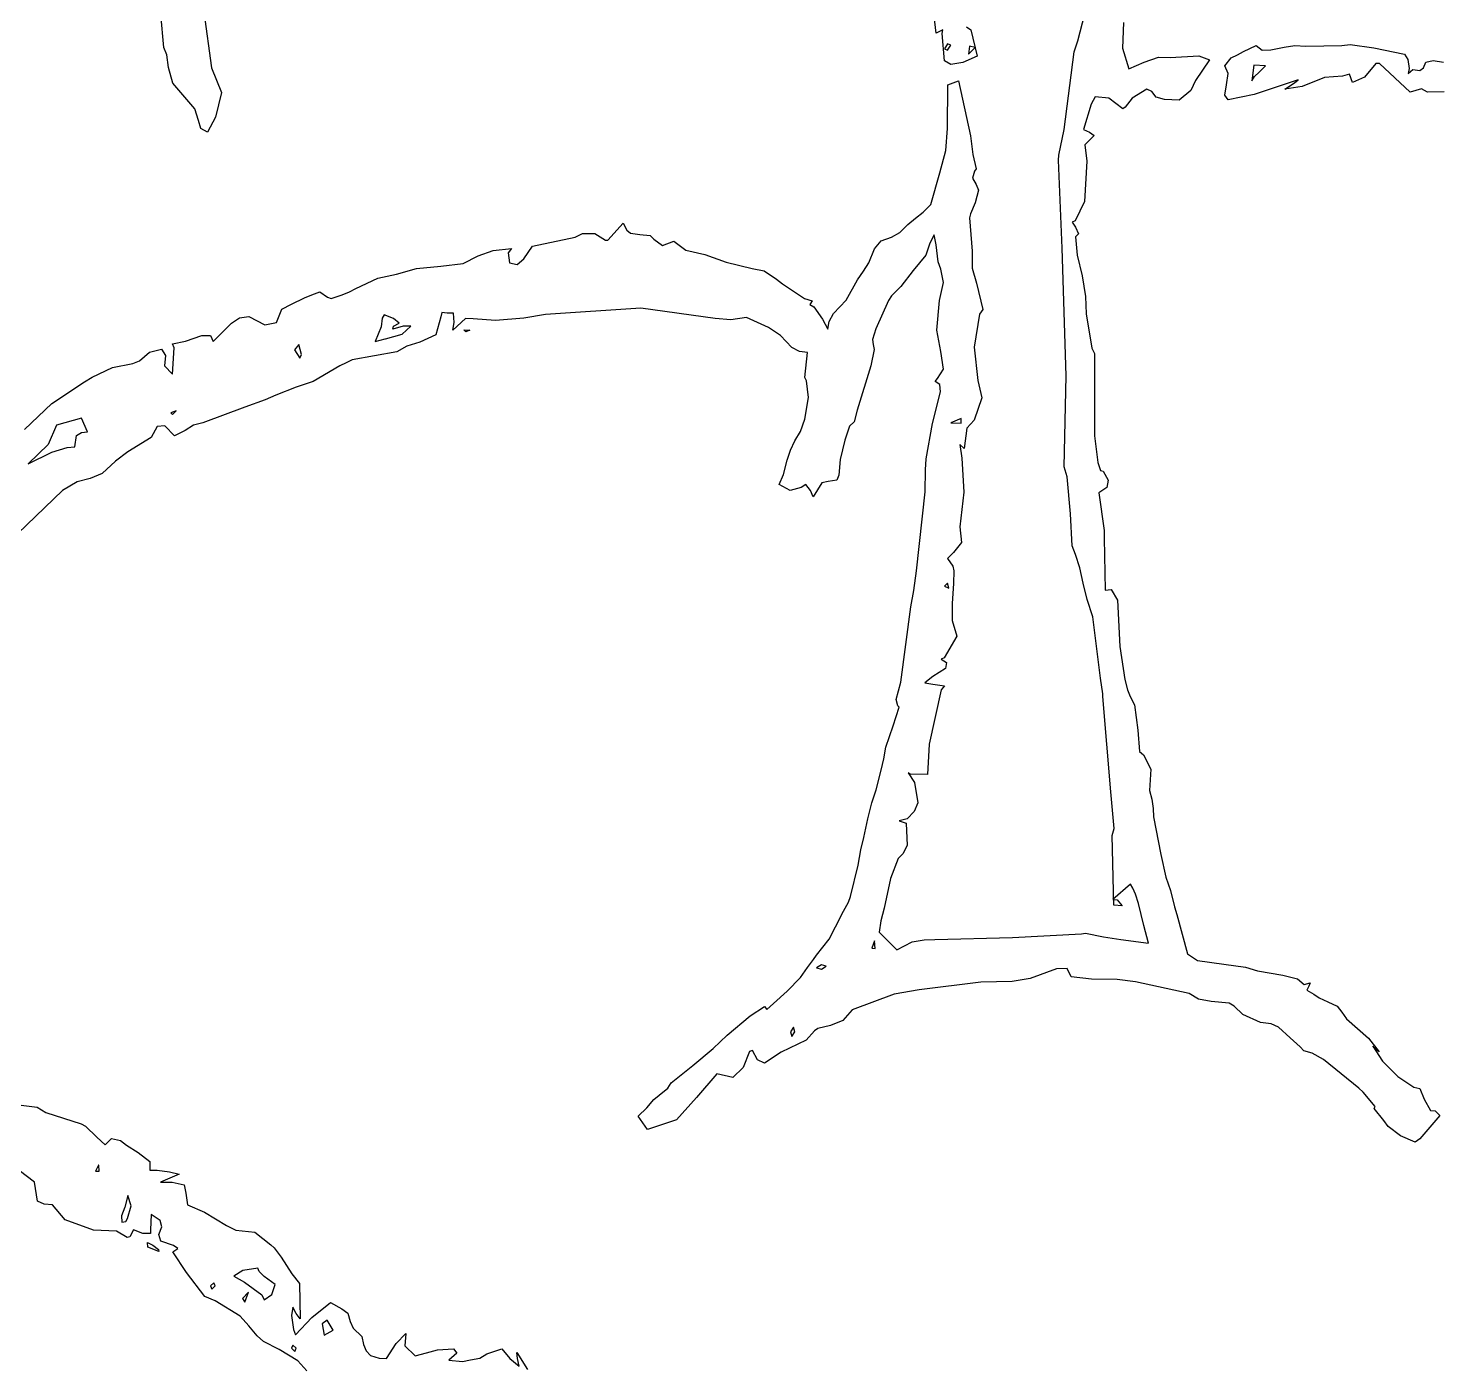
# Model space of a CAD drawing. Extents: x -16 to 63, y -3 to 108.
# Drawn here: x 23.962 to 27.149, y 98.987 to 102.004 of the extents above; entities that cross this region are included whole.
import ezdxf

# ---------------------------------------------------------------- set-up
doc = ezdxf.new("R2010")
doc.units = 0

msp = doc.modelspace()

# ---------------------------------------------------------------- linework, layer by layer
at = {"layer": 'Layer 1'}
for p, q in [((26.009566, 101.993167), (26.001045, 102.063729)), ((24.267945, 101.961128), (24.261401, 102.035745)), ((24.357979, 102.041592), (24.375068, 101.915273)), ((26.329133, 101.975705), (26.344268, 102.037067)), ((26.024233, 102.000798), (26.009566, 101.993167)), ((26.022765, 101.992376), (26.024233, 102.000798)), ((26.028395, 101.930538), (26.022765, 101.992376)), ((26.077587, 102.007835), (26.087564, 102.000797)), ((26.087564, 102.000797), (26.101664, 101.9415)), ((26.431532, 102.017366), (26.429302, 101.959399)), ((24.274564, 101.94404), (24.267945, 101.961128)), ((26.035029, 101.968893), (26.02799, 101.957534)), ((26.042068, 101.966212), (26.035029, 101.968893)), ((26.035029, 101.954853), (26.042068, 101.966212)), ((26.042068, 101.966212), (26.042068, 101.966212)), ((26.084823, 101.964138), (26.082368, 101.945644)), ((26.082368, 101.945644), (26.09701, 101.960658)), ((26.097046, 101.960633), (26.084823, 101.964138)), ((26.09701, 101.960658), (26.097046, 101.960633)), ((26.320514, 101.951112), (26.329133, 101.975705)), ((26.429302, 101.959399), (26.444043, 101.912414)), ((26.702568, 101.951531), (26.716617, 101.958569)), ((26.716617, 101.958569), (26.730666, 101.965608)), ((26.730666, 101.965608), (26.744715, 101.955064)), ((26.763655, 101.955311), (26.794104, 101.961929)), ((26.794104, 101.961929), (26.818254, 101.965065)), ((26.818254, 101.965065), (26.843103, 101.963569)), ((26.843103, 101.963569), (26.924091, 101.965544)), ((26.924091, 101.965544), (26.943254, 101.96752)), ((26.943254, 101.96752), (26.996442, 101.959965)), ((26.996442, 101.959965), (27.065111, 101.946212)), ((24.278639, 101.915794), (24.274564, 101.94404)), ((26.02799, 101.957534), (26.035029, 101.954853)), ((26.042298, 101.922365), (26.028395, 101.930538)), ((26.069682, 101.927154), (26.042298, 101.922365)), ((26.101664, 101.9415), (26.069682, 101.927154)), ((26.298215, 101.775813), (26.320514, 101.951112)), ((26.444043, 101.912414), (26.478376, 101.927724)), ((26.478376, 101.927724), (26.510503, 101.939281)), ((26.510503, 101.939281), (26.537312, 101.938548)), ((26.537312, 101.938548), (26.601955, 101.941906)), ((26.625537, 101.932917), (26.594434, 101.886451)), ((26.601955, 101.941906), (26.625537, 101.932917)), ((26.660421, 101.919896), (26.67447, 101.937479)), ((26.67447, 101.937479), (26.688519, 101.944517)), ((26.688519, 101.944517), (26.702568, 101.951531)), ((26.744715, 101.955064), (26.763655, 101.955311)), ((27.065111, 101.946212), (27.073112, 101.933569)), ((27.073112, 101.933569), (27.075652, 101.913542)), ((27.108468, 101.915131), (27.113407, 101.927972)), ((27.113407, 101.927972), (27.129878, 101.931751)), ((27.129878, 101.931751), (27.153387, 101.927676)), ((24.288195, 101.880717), (24.278639, 101.915794)), ((24.375068, 101.915273), (24.397711, 101.859058)), ((26.66746, 101.902339), (26.660421, 101.919896)), ((26.663952, 101.876773), (26.66746, 101.902339)), ((26.725565, 101.921241), (26.721244, 101.885973)), ((26.721244, 101.885973), (26.726998, 101.895331)), ((26.751741, 101.919746), (26.725565, 101.921241)), ((26.726998, 101.895325), (26.737593, 101.905598)), ((26.726998, 101.895331), (26.726998, 101.895325)), ((26.737593, 101.905598), (26.751741, 101.919746)), ((26.925672, 101.896176), (26.885315, 101.893139)), ((26.941649, 101.90057), (26.925672, 101.896176)), ((26.947945, 101.882025), (26.941649, 101.90057)), ((27.000504, 101.924633), (26.97518, 101.89378)), ((27.009046, 101.924685), (27.000504, 101.924633)), ((27.077942, 101.860175), (27.009046, 101.924685)), ((27.075652, 101.913542), (27.073676, 101.902234)), ((27.073676, 101.902234), (27.083924, 101.911025)), ((27.083924, 101.911025), (27.099776, 101.909303)), ((27.099776, 101.909303), (27.108468, 101.915131)), ((24.338084, 101.822571), (24.288195, 101.880717)), ((26.034645, 101.778434), (26.035887, 101.876482)), ((26.035887, 101.876482), (26.059887, 101.885518)), ((26.059887, 101.885518), (26.086706, 101.7616)), ((26.484147, 101.867166), (26.451604, 101.846499)), ((26.495653, 101.861536), (26.484147, 101.867166)), ((26.583766, 101.86413), (26.557444, 101.84193)), ((26.594434, 101.886451), (26.583766, 101.86413)), ((26.660447, 101.853142), (26.663952, 101.876773)), ((26.825593, 101.888276), (26.726716, 101.855045)), ((26.795593, 101.867189), (26.817149, 101.881238)), ((26.834307, 101.873262), (26.795593, 101.867189)), ((26.817149, 101.881238), (26.825593, 101.888276)), ((26.885315, 101.893139), (26.834307, 101.873262)), ((26.97518, 101.89378), (26.947945, 101.882025)), ((27.103624, 101.867459), (27.077942, 101.860175)), ((27.117205, 101.860421), (27.103624, 101.867459)), ((24.397711, 101.859058), (24.384452, 101.804156)), ((26.359001, 101.833066), (26.341568, 101.775818)), ((26.367792, 101.849437), (26.359001, 101.833066)), ((26.398902, 101.846302), (26.367792, 101.849437)), ((26.430418, 101.822894), (26.398902, 101.846302)), ((26.451604, 101.846499), (26.435678, 101.826103)), ((26.505703, 101.849042), (26.495653, 101.861536)), ((26.524493, 101.843906), (26.505703, 101.849042)), ((26.557444, 101.84193), (26.524493, 101.843906)), ((26.667485, 101.842599), (26.660447, 101.853142)), ((26.726716, 101.855045), (26.667485, 101.842599)), ((27.154871, 101.860655), (27.117205, 101.860421)), ((24.345913, 101.796189), (24.338084, 101.822571)), ((24.384452, 101.804156), (24.366328, 101.770331)), ((26.435678, 101.826103), (26.430418, 101.822894)), ((24.351492, 101.778288), (24.345913, 101.796189)), ((24.366309, 101.770239), (24.351492, 101.778288)), ((24.366328, 101.770331), (24.366309, 101.770239)), ((26.031337, 101.728821), (26.034645, 101.778434)), ((26.285868, 101.71784), (26.298215, 101.775813)), ((26.341568, 101.775818), (26.355397, 101.769818)), ((26.355397, 101.769818), (26.36552, 101.762779)), ((26.086706, 101.7616), (26.091843, 101.719437)), ((26.35873, 101.75574), (26.344458, 101.741739)), ((26.344458, 101.741739), (26.349148, 101.704848)), ((26.36552, 101.762779), (26.35873, 101.75574)), ((26.017681, 101.678468), (26.031337, 101.728821)), ((26.091843, 101.719437), (26.099277, 101.6873)), ((26.285134, 101.707222), (26.285868, 101.71784)), ((26.293432, 101.508704), (26.285134, 101.707222)), ((26.349148, 101.704848), (26.34347, 101.613386)), ((25.99731, 101.607002), (26.017681, 101.678468)), ((26.095498, 101.681867), (26.090954, 101.666435)), ((26.099277, 101.6873), (26.095498, 101.681867)), ((26.090954, 101.666435), (26.099251, 101.652189)), ((26.099251, 101.652189), (26.105152, 101.63893)), ((26.097126, 101.610313), (26.086904, 101.585695)), ((26.105152, 101.63893), (26.097126, 101.610313)), ((26.34347, 101.613386), (26.322729, 101.569883)), ((25.962986, 101.575791), (25.980419, 101.589569)), ((25.980419, 101.589569), (25.99731, 101.607002)), ((26.086904, 101.585695), (26.084449, 101.576904)), ((26.084449, 101.576904), (26.090302, 101.501586)), ((25.269288, 101.526828), (25.303599, 101.564796)), ((25.303599, 101.564796), (25.311549, 101.549338)), ((25.311549, 101.549338), (25.319894, 101.542226)), ((25.927403, 101.543764), (25.945355, 101.561592)), ((25.945355, 101.561592), (25.962986, 101.575791)), ((26.322729, 101.569883), (26.316309, 101.56682)), ((26.316309, 101.56682), (26.323347, 101.555461)), ((26.323347, 101.555461), (26.330386, 101.540571)), ((25.079695, 101.484087), (25.099276, 101.512943)), ((25.099276, 101.512943), (25.195622, 101.533043)), ((25.195622, 101.533043), (25.211672, 101.541761)), ((25.211672, 101.541761), (25.239779, 101.541904)), ((25.239779, 101.541904), (25.264027, 101.526348)), ((25.264027, 101.526348), (25.269288, 101.526828)), ((25.319894, 101.542226), (25.340835, 101.539139)), ((25.340835, 101.539139), (25.364195, 101.536655)), ((25.364195, 101.536655), (25.373107, 101.528852)), ((25.373107, 101.528852), (25.39227, 101.514408)), ((25.39227, 101.514408), (25.418088, 101.524509)), ((25.418088, 101.524509), (25.445065, 101.504262)), ((25.870019, 101.507242), (25.885451, 101.524627)), ((25.885451, 101.524627), (25.909008, 101.533418)), ((25.909008, 101.533418), (25.927403, 101.543764)), ((25.995462, 101.519922), (25.985833, 101.492448)), ((26.005092, 101.538467), (25.995462, 101.519922)), ((26.009511, 101.516318), (26.005092, 101.538467)), ((26.013931, 101.477486), (26.009511, 101.516318)), ((26.330386, 101.540571), (26.323347, 101.534373)), ((26.323347, 101.534373), (26.327668, 101.492487)), ((24.942886, 101.474209), (24.976337, 101.491371)), ((24.976337, 101.491371), (25.010151, 101.502976)), ((25.010151, 101.502976), (25.051586, 101.508087)), ((25.051586, 101.508087), (25.044547, 101.498111)), ((25.044547, 101.498111), (25.0472, 101.475713)), ((25.064509, 101.471813), (25.079695, 101.484087)), ((25.445065, 101.504262), (25.487858, 101.494088)), ((25.487858, 101.494088), (25.535579, 101.47663)), ((25.857599, 101.475067), (25.870019, 101.507242)), ((25.985833, 101.492448), (25.957726, 101.458135)), ((26.090302, 101.501586), (26.090463, 101.463512)), ((26.302618, 101.220593), (26.293432, 101.508704)), ((26.327668, 101.492487), (26.338929, 101.446035)), ((24.750539, 101.44058), (24.792702, 101.449938)), ((24.792702, 101.449938), (24.837929, 101.462703)), ((24.837929, 101.462703), (24.892317, 101.467616)), ((24.892317, 101.467616), (24.942886, 101.474209)), ((25.0472, 101.475713), (25.064509, 101.471813)), ((25.535579, 101.47663), (25.594114, 101.462479)), ((25.594114, 101.462479), (25.621755, 101.457145)), ((25.621755, 101.457145), (25.649427, 101.438355)), ((25.831696, 101.436866), (25.845624, 101.456819)), ((25.845624, 101.456819), (25.857599, 101.475067)), ((25.957726, 101.458135), (25.929617, 101.422182)), ((26.020128, 101.460793), (26.013931, 101.477486)), ((26.02603, 101.430868), (26.020128, 101.460793)), ((26.090463, 101.463512), (26.100662, 101.429717)), ((24.686171, 101.410255), (24.700691, 101.417293)), ((24.700691, 101.417293), (24.750539, 101.44058)), ((25.649427, 101.438355), (25.662908, 101.427983)), ((25.662908, 101.427983), (25.712847, 101.394828)), ((25.806147, 101.391483), (25.831696, 101.436866)), ((25.929617, 101.422182), (25.919073, 101.411613)), ((26.01677, 101.390127), (26.02603, 101.430868)), ((26.100662, 101.429717), (26.114539, 101.370358)), ((26.338929, 101.446035), (26.345793, 101.399346)), ((24.555954, 101.381877), (24.585376, 101.396175)), ((24.585376, 101.396175), (24.601846, 101.403213)), ((24.601846, 101.403213), (24.619428, 101.410252)), ((24.619428, 101.410252), (24.636985, 101.3983)), ((24.636985, 101.3983), (24.645429, 101.394795)), ((24.645429, 101.394795), (24.670022, 101.403216)), ((24.670022, 101.403216), (24.686171, 101.410255)), ((25.712847, 101.394828), (25.729464, 101.389519)), ((25.729464, 101.389519), (25.724821, 101.381445)), ((25.77791, 101.361049), (25.806147, 101.391483)), ((25.90201, 101.390525), (25.873386, 101.326618)), ((25.908529, 101.401069), (25.90201, 101.390525)), ((25.919073, 101.411613), (25.908529, 101.401069)), ((26.01062, 101.323765), (26.01677, 101.390127)), ((26.345793, 101.399346), (26.34726, 101.360697)), ((24.43858, 101.351515), (24.459298, 101.354749)), ((24.459298, 101.354749), (24.495406, 101.335882)), ((24.521582, 101.340573), (24.53378, 101.371111)), ((24.53378, 101.371111), (24.555954, 101.381877)), ((24.764862, 101.358128), (24.760369, 101.351016)), ((24.78595, 101.349684), (24.764862, 101.358128)), ((24.892554, 101.353699), (24.881096, 101.313063)), ((24.895038, 101.363577), (24.892554, 101.353699)), ((24.906767, 101.362081), (24.895038, 101.363577)), ((24.921386, 101.362235), (24.906767, 101.362081)), ((24.922882, 101.341122), (24.921386, 101.362235)), ((25.128476, 101.358978), (25.079293, 101.350951)), ((25.343118, 101.372928), (25.128476, 101.358978)), ((25.511073, 101.349569), (25.343118, 101.372928)), ((25.724821, 101.381445), (25.733192, 101.375888)), ((25.733192, 101.375888), (25.75297, 101.348478)), ((25.768329, 101.343492), (25.77791, 101.361049)), ((26.107303, 101.35969), (26.094908, 101.285506)), ((26.114539, 101.370358), (26.107303, 101.35969)), ((26.34726, 101.360697), (26.360694, 101.283312)), ((24.378777, 101.297773), (24.420357, 101.339292)), ((24.420357, 101.339292), (24.43858, 101.351515)), ((24.495406, 101.335882), (24.521582, 101.340573)), ((24.757914, 101.331114), (24.744677, 101.297823)), ((24.760369, 101.351016), (24.757914, 101.331114)), ((24.807339, 101.332943), (24.784228, 101.325904)), ((24.784228, 101.325904), (24.78595, 101.332819)), ((24.798246, 101.33914), (24.78595, 101.349684)), ((24.78595, 101.332819), (24.798246, 101.33914)), ((24.805539, 101.314556), (24.824428, 101.332706)), ((24.824428, 101.332706), (24.807339, 101.332943)), ((24.947701, 101.350187), (24.919351, 101.323319)), ((24.919351, 101.323319), (24.922882, 101.341122)), ((24.948747, 101.319812), (24.9445, 101.324059)), ((24.9445, 101.324059), (24.9445, 101.324)), ((24.9445, 101.324), (24.957982, 101.323492)), ((24.965009, 101.349199), (24.947701, 101.350187)), ((24.957982, 101.323492), (24.948747, 101.319812)), ((25.016049, 101.345025), (24.965009, 101.349199)), ((25.079293, 101.350951), (25.016049, 101.345025)), ((25.546208, 101.346944), (25.511073, 101.349569)), ((25.581326, 101.351956), (25.546208, 101.346944)), ((25.631569, 101.329782), (25.581326, 101.351956)), ((25.658154, 101.311288), (25.631569, 101.329782)), ((25.75297, 101.348478), (25.765267, 101.325909)), ((25.765267, 101.325909), (25.768329, 101.343492)), ((25.873386, 101.326618), (25.865608, 101.302223)), ((26.019781, 101.275698), (26.01062, 101.323765)), ((24.287339, 101.292552), (24.316711, 101.298972)), ((24.290968, 101.283837), (24.287339, 101.292552)), ((24.316711, 101.298972), (24.353442, 101.311342)), ((24.353442, 101.311342), (24.373443, 101.311822)), ((24.373443, 101.311822), (24.378777, 101.297773)), ((24.572596, 101.291298), (24.562817, 101.279298)), ((24.578497, 101.268926), (24.572596, 101.291298)), ((24.572596, 101.291298), (24.572596, 101.291298)), ((24.744677, 101.297823), (24.767298, 101.304269)), ((24.767298, 101.304269), (24.767356, 101.304261)), ((24.767356, 101.304261), (24.805539, 101.314556)), ((24.845313, 101.296248), (24.815704, 101.287705)), ((24.881096, 101.313063), (24.845313, 101.296248)), ((25.683622, 101.284229), (25.658154, 101.311288)), ((25.865608, 101.302223), (25.86733, 101.291259)), ((25.86733, 101.291259), (25.869305, 101.279851)), ((24.213044, 101.254655), (24.235514, 101.273965)), ((24.235514, 101.273965), (24.262557, 101.280608)), ((24.262557, 101.280608), (24.271645, 101.266336)), ((24.271645, 101.266336), (24.268992, 101.243002)), ((24.287584, 101.224384), (24.290968, 101.283837)), ((24.562817, 101.279298), (24.574374, 101.260431)), ((24.574374, 101.260431), (24.578497, 101.268926)), ((24.793358, 101.274469), (24.6927, 101.256469)), ((24.815704, 101.287705), (24.793358, 101.274469)), ((25.701204, 101.275313), (25.683622, 101.284229)), ((25.719577, 101.273592), (25.701204, 101.275313)), ((25.713083, 101.217173), (25.719577, 101.273592)), ((25.869305, 101.279851), (25.862317, 101.242958)), ((26.025584, 101.235293), (26.019781, 101.275698)), ((26.094908, 101.285506), (26.103699, 101.210311)), ((26.360694, 101.283312), (26.366719, 101.271016)), ((26.366719, 101.271016), (26.366741, 101.08523)), ((24.106343, 101.217741), (24.152106, 101.239717)), ((24.152106, 101.239717), (24.198227, 101.248333)), ((24.198227, 101.248333), (24.213044, 101.254655)), ((24.268992, 101.243002), (24.287584, 101.224384)), ((24.664602, 101.242984), (24.604769, 101.207977)), ((24.678651, 101.250121), (24.664602, 101.242984)), ((24.6927, 101.256469), (24.678651, 101.250121)), ((25.862317, 101.242958), (25.83099, 101.142917)), ((26.012373, 101.214849), (26.025584, 101.235293)), ((24.015465, 101.158618), (24.088859, 101.206802)), ((24.088859, 101.206802), (24.106343, 101.217741)), ((24.56612, 101.194964), (24.520616, 101.17684)), ((24.604769, 101.207977), (24.56612, 101.194964)), ((25.717034, 101.209421), (25.713083, 101.217173)), ((25.721651, 101.17144), (25.717034, 101.209421)), ((26.006892, 101.20781), (26.012373, 101.214849)), ((26.017436, 101.200772), (26.006892, 101.20781)), ((26.018903, 101.18477), (26.017436, 101.200772)), ((26.103699, 101.210311), (26.11249, 101.170786)), ((26.297927, 101.015576), (26.302618, 101.220593)), ((24.496023, 101.166889), (24.450277, 101.150246)), ((24.520616, 101.17684), (24.496023, 101.166889)), ((25.713058, 101.122598), (25.721651, 101.17144)), ((26.001273, 101.113185), (26.018903, 101.18477)), ((26.11249, 101.170786), (26.095057, 101.12097)), ((23.95356, 101.099378), (24.015465, 101.158618)), ((24.296017, 101.141874), (24.283424, 101.137085)), ((24.283424, 101.137085), (24.28735, 101.133159)), ((24.28735, 101.133159), (24.296017, 101.141899)), ((24.296017, 101.141899), (24.296017, 101.141874)), ((24.450277, 101.150246), (24.355412, 101.114871)), ((25.83099, 101.142917), (25.824225, 101.116783)), ((24.025786, 101.109066), (24.006996, 101.065712)), ((24.082395, 101.125511), (24.025786, 101.109066)), ((24.095433, 101.094087), (24.082395, 101.125511)), ((24.253062, 101.106162), (24.239258, 101.081569)), ((24.269778, 101.107883), (24.253062, 101.106162)), ((24.292175, 101.085043), (24.269778, 101.107883)), ((24.335115, 101.109563), (24.31578, 101.097266)), ((24.355412, 101.114871), (24.335115, 101.109563)), ((25.703157, 101.0954), (25.713058, 101.122598)), ((25.813681, 101.106905), (25.803137, 101.075923)), ((25.824225, 101.116783), (25.813681, 101.106905)), ((25.986581, 101.033324), (26.001273, 101.113185)), ((26.06581, 101.124193), (26.042081, 101.114366)), ((26.042081, 101.114366), (26.066081, 101.114126)), ((26.066057, 101.114143), (26.06581, 101.124193)), ((26.066081, 101.114126), (26.066057, 101.114143)), ((26.078316, 101.1024), (26.072685, 101.057128)), ((26.095057, 101.12097), (26.078316, 101.1024)), ((24.066988, 101.060621), (24.071162, 101.085806)), ((24.071162, 101.085806), (24.082471, 101.092845)), ((24.082471, 101.092845), (24.095433, 101.094087)), ((24.239258, 101.081569), (24.186811, 101.049322)), ((24.31578, 101.097266), (24.292175, 101.085043)), ((25.681257, 101.053225), (25.690663, 101.074313)), ((25.690663, 101.074313), (25.703157, 101.0954)), ((25.803137, 101.075923), (25.792593, 101.032148)), ((26.366741, 101.08523), (26.373828, 101.0255)), ((24.006996, 101.065712), (23.96226, 101.022236)), ((23.96226, 101.022236), (24.015283, 101.04833)), ((24.015283, 101.04833), (24.015297, 101.048282)), ((24.015297, 101.048282), (24.049877, 101.058899)), ((24.049877, 101.058899), (24.066988, 101.060621)), ((24.186811, 101.049322), (24.158958, 101.028235)), ((25.673182, 101.030608), (25.681257, 101.053225)), ((26.072685, 101.057128), (26.062709, 101.065919)), ((26.062709, 101.065919), (26.067227, 101.034861)), ((26.067227, 101.034861), (26.071449, 100.95837)), ((24.158958, 101.028235), (24.129092, 101.000752)), ((25.665035, 100.998482), (25.673182, 101.030608)), ((25.792593, 101.032148), (25.789582, 100.997013)), ((25.984351, 100.959258), (25.985339, 101.008449)), ((25.985339, 101.008449), (25.986581, 101.033324)), ((26.304396, 100.993253), (26.297927, 101.015576)), ((26.373828, 101.0255), (26.37978, 101.00735)), ((26.37978, 101.00735), (26.386003, 101.005375)), ((26.386003, 101.005375), (26.397041, 100.9853)), ((24.072488, 100.98149), (24.039432, 100.962181)), ((24.101606, 100.988899), (24.072488, 100.98149)), ((24.129092, 101.000752), (24.101606, 100.988899)), ((25.655527, 100.975419), (25.665035, 100.998482)), ((25.680119, 100.961864), (25.655527, 100.975419)), ((25.715256, 100.975941), (25.704712, 100.968903)), ((25.7258, 100.961892), (25.715256, 100.975941)), ((25.751406, 100.979374), (25.731972, 100.947843)), ((25.766124, 100.982027), (25.751406, 100.979374)), ((25.785606, 100.985532), (25.766124, 100.982027)), ((25.789582, 100.997013), (25.785606, 100.985532)), ((26.312149, 100.909571), (26.304396, 100.993253)), ((26.397041, 100.9853), (26.394275, 100.968706)), ((24.039432, 100.962181), (23.938638, 100.865209)), ((25.704712, 100.968903), (25.680119, 100.961864)), ((25.731972, 100.947843), (25.7258, 100.961892)), ((25.964943, 100.780912), (25.984351, 100.959258)), ((26.071449, 100.95837), (26.062808, 100.880272)), ((26.394275, 100.968706), (26.376472, 100.956951)), ((26.376472, 100.956951), (26.388252, 100.87209)), ((26.316396, 100.837535), (26.312149, 100.909571)), ((26.062808, 100.880272), (26.066313, 100.844512)), ((26.066313, 100.844512), (26.048338, 100.822239)), ((26.388252, 100.87209), (26.388464, 100.854507)), ((26.388464, 100.854507), (26.390186, 100.737177)), ((26.048338, 100.822239), (26.035178, 100.808782)), ((26.323285, 100.817681), (26.316396, 100.837535)), ((26.333335, 100.787731), (26.323285, 100.817681)), ((25.958793, 100.736994), (25.964943, 100.780912)), ((26.035178, 100.808782), (26.046586, 100.791869)), ((26.046586, 100.791869), (26.049069, 100.781127)), ((26.049069, 100.781127), (26.048081, 100.752686)), ((26.341164, 100.75307), (26.333335, 100.787731)), ((26.035141, 100.753167), (26.028004, 100.746622)), ((26.038251, 100.742202), (26.035141, 100.753167)), ((26.048081, 100.752686), (26.045598, 100.70755)), ((26.349882, 100.716058), (26.341164, 100.75307)), ((25.952545, 100.7001), (25.958793, 100.736994)), ((26.028004, 100.746622), (26.038251, 100.742202)), ((26.038251, 100.742202), (26.038251, 100.742202)), ((26.362328, 100.677126), (26.349882, 100.716058)), ((26.390186, 100.737177), (26.403891, 100.739153)), ((26.403891, 100.739153), (26.417892, 100.714557)), ((25.929529, 100.529693), (25.952545, 100.7001)), ((26.045598, 100.70755), (26.04581, 100.669315)), ((26.417892, 100.714557), (26.423745, 100.610351)), ((26.04581, 100.669315), (26.056131, 100.633985)), ((26.379614, 100.53896), (26.362328, 100.677126)), ((26.056131, 100.633985), (26.027541, 100.584874)), ((26.423745, 100.610351), (26.434932, 100.535861)), ((26.03062, 100.560848), (26.001836, 100.54302)), ((26.027541, 100.584874), (26.020997, 100.581467)), ((26.020997, 100.581467), (26.03285, 100.574033)), ((26.03285, 100.574033), (26.03062, 100.560848)), ((25.918938, 100.491044), (25.929529, 100.529693)), ((26.001836, 100.54302), (25.983514, 100.528723)), ((25.983514, 100.528723), (26.002132, 100.525488)), ((26.002132, 100.525488), (26.028069, 100.521365)), ((26.385244, 100.503719), (26.379614, 100.53896)), ((26.434932, 100.535861), (26.440859, 100.51302)), ((26.020339, 100.512574), (25.993779, 100.390317)), ((26.028069, 100.521365), (26.020339, 100.512574)), ((26.385429, 100.49762), (26.385244, 100.503719)), ((26.403381, 100.282462), (26.385429, 100.49762)), ((26.440859, 100.51302), (26.44691, 100.497907)), ((26.44691, 100.497907), (26.456418, 100.478572)), ((25.912147, 100.431327), (25.925654, 100.47349)), ((25.922717, 100.476995), (25.918938, 100.491044)), ((25.925654, 100.47349), (25.922717, 100.476995)), ((26.456418, 100.478572), (26.463801, 100.421589)), ((25.895553, 100.383304), (25.912147, 100.431327)), ((26.463801, 100.421589), (26.46758, 100.373307)), ((25.891108, 100.357159), (25.895553, 100.383304)), ((25.993779, 100.390317), (25.989878, 100.321802)), ((26.46758, 100.373307), (26.477037, 100.36622)), ((26.477037, 100.36622), (26.493457, 100.333687)), ((25.885353, 100.331398), (25.891108, 100.357159)), ((26.493457, 100.333687), (26.490719, 100.286057)), ((25.87429, 100.287548), (25.885353, 100.331398)), ((25.950785, 100.32231), (25.946167, 100.325891)), ((25.946167, 100.325891), (25.960216, 100.303963)), ((25.989878, 100.321802), (25.950785, 100.32231)), ((25.960216, 100.303963), (25.968243, 100.257804)), ((25.864463, 100.258058), (25.87429, 100.287548)), ((26.410815, 100.199954), (26.403381, 100.282462)), ((26.490719, 100.286057), (26.495336, 100.266008)), ((25.8555, 100.22149), (25.864463, 100.258058)), ((25.959452, 100.2381), (25.943746, 100.222098)), ((25.968243, 100.257804), (25.959452, 100.2381)), ((26.495336, 100.266008), (26.499039, 100.245265)), ((26.499039, 100.245265), (26.499286, 100.226153)), ((25.846511, 100.179982), (25.8555, 100.22149)), ((25.943746, 100.222098), (25.926164, 100.216987)), ((25.926164, 100.216987), (25.941968, 100.212022)), ((25.941968, 100.212022), (25.944197, 100.161585)), ((26.499286, 100.226153), (26.51625, 100.141269)), ((25.839622, 100.15183), (25.846511, 100.179982)), ((26.406568, 100.18405), (26.410815, 100.199954)), ((26.410248, 100.027367), (26.406568, 100.18405)), ((25.833153, 100.117423), (25.839622, 100.15183)), ((25.934246, 100.143263), (25.923951, 100.132079)), ((25.944197, 100.161585), (25.934246, 100.143263)), ((25.816387, 100.046594), (25.833153, 100.117423)), ((25.923951, 100.132079), (25.906617, 100.08759)), ((26.51625, 100.141269), (26.526992, 100.090323)), ((25.906617, 100.08759), (25.891899, 100.02021)), ((26.526992, 100.090323), (26.537634, 100.060457)), ((25.811349, 100.034298), (25.816387, 100.046594)), ((26.447794, 100.0749), (26.407606, 100.03977)), ((26.452659, 100.065491), (26.447794, 100.0749)), ((26.459029, 100.051984), (26.452659, 100.065491)), ((26.465819, 100.030995), (26.459029, 100.051984)), ((26.537634, 100.060457), (26.547044, 100.023564)), ((25.800582, 100.013433), (25.811349, 100.034298)), ((25.891899, 100.02021), (25.884366, 99.992101)), ((26.407606, 100.03977), (26.417532, 100.039523)), ((26.428496, 100.025646), (26.410248, 100.027367)), ((26.417532, 100.039523), (26.428496, 100.025646)), ((26.477501, 99.981026), (26.465819, 100.030995)), ((26.547044, 100.023564), (26.551785, 100.006007)), ((25.782136, 99.978298), (25.800582, 100.013433)), ((25.884366, 99.992101), (25.880762, 99.966269)), ((26.551785, 100.006007), (26.576256, 99.917288)), ((25.739252, 99.914834), (25.767864, 99.95047)), ((25.767864, 99.95047), (25.782136, 99.978298)), ((25.880762, 99.966269), (25.920508, 99.926281)), ((26.006331, 99.949493), (26.181862, 99.954333)), ((26.181862, 99.954333), (26.337318, 99.962382)), ((26.337318, 99.962382), (26.345737, 99.964103)), ((26.345737, 99.964103), (26.386494, 99.955659)), ((26.386494, 99.955659), (26.425494, 99.949487)), ((26.488118, 99.941167), (26.477501, 99.981026)), ((25.870528, 99.946831), (25.864258, 99.930313)), ((25.864258, 99.930313), (25.872061, 99.929833)), ((25.870565, 99.946823), (25.870528, 99.946831)), ((25.872061, 99.929833), (25.870565, 99.946823)), ((25.920508, 99.926281), (25.955601, 99.944307)), ((25.955601, 99.944307), (25.982108, 99.949246)), ((25.982108, 99.949246), (26.006331, 99.949493)), ((26.425494, 99.949487), (26.488118, 99.941167)), ((25.703374, 99.863918), (25.719178, 99.886981)), ((25.719178, 99.886981), (25.732733, 99.904538)), ((25.732733, 99.904538), (25.739252, 99.914834)), ((25.750443, 99.892411), (25.739899, 99.885595)), ((25.760986, 99.889645), (25.750443, 99.892411)), ((25.750443, 99.882829), (25.760986, 99.889645)), ((25.760986, 99.889645), (25.760986, 99.889645)), ((26.576256, 99.917288), (26.598383, 99.902226)), ((26.598383, 99.902226), (26.658063, 99.894126)), ((26.658063, 99.894126), (26.707253, 99.887482)), ((26.707253, 99.887482), (26.734205, 99.879309)), ((25.673024, 99.833568), (25.703374, 99.863918)), ((25.739899, 99.885595), (25.750443, 99.882829)), ((26.180378, 99.855053), (26.110107, 99.853331)), ((26.221126, 99.861843), (26.180378, 99.855053)), ((26.280856, 99.883549), (26.221126, 99.861843)), ((26.304387, 99.884282), (26.280856, 99.883549)), ((26.313969, 99.865836), (26.304387, 99.884282)), ((26.359322, 99.860601), (26.313969, 99.865836)), ((26.417676, 99.859867), (26.359322, 99.860601)), ((26.458666, 99.854584), (26.417676, 99.859867)), ((26.734205, 99.879309), (26.791421, 99.869753)), ((26.791421, 99.869753), (26.824176, 99.860889)), ((26.824176, 99.860889), (26.839213, 99.848541)), ((25.642479, 99.805428), (25.673024, 99.833568)), ((25.91484, 99.826193), (25.820024, 99.791563)), ((25.971055, 99.835997), (25.91484, 99.826193)), ((26.110107, 99.853331), (25.971055, 99.835997)), ((26.579503, 99.827804), (26.458666, 99.854584)), ((26.600591, 99.815358), (26.579503, 99.827804)), ((26.839213, 99.848541), (26.853017, 99.852467)), ((26.84998, 99.844367), (26.844869, 99.835627)), ((26.844869, 99.835627), (26.861266, 99.826836)), ((26.853017, 99.852467), (26.84998, 99.844367)), ((26.861266, 99.826836), (26.872995, 99.818019)), ((25.589683, 99.777722), (25.621984, 99.79881)), ((25.621984, 99.79881), (25.627244, 99.792192)), ((25.627244, 99.792192), (25.642479, 99.805428)), ((25.820024, 99.791563), (25.79916, 99.767216)), ((26.629703, 99.809999), (26.600591, 99.815358)), ((26.670111, 99.806491), (26.629703, 99.809999)), ((26.681397, 99.799356), (26.670111, 99.806491)), ((26.700732, 99.780614), (26.681397, 99.799356)), ((26.872995, 99.818019), (26.89233, 99.809228)), ((26.89233, 99.809228), (26.913418, 99.799449)), ((26.913418, 99.799449), (26.923961, 99.78562)), ((25.53789, 99.73387), (25.589683, 99.777722)), ((25.79916, 99.767216), (25.7712, 99.755908)), ((26.741041, 99.762935), (26.700732, 99.780614)), ((26.764473, 99.759848), (26.741041, 99.762935)), ((26.781068, 99.751946), (26.764473, 99.759848)), ((26.923961, 99.78562), (26.934505, 99.770803)), ((26.934505, 99.770803), (26.984165, 99.727272)), ((25.50629, 99.704007), (25.53789, 99.73387)), ((25.68795, 99.751867), (25.681134, 99.741323)), ((25.681134, 99.741323), (25.6839, 99.730779)), ((25.6839, 99.730779), (25.690716, 99.741323)), ((25.690716, 99.741323), (25.68795, 99.751867)), ((25.690716, 99.741323), (25.690716, 99.741323)), ((25.73495, 99.743535), (25.716406, 99.723065)), ((25.742556, 99.748968), (25.73495, 99.743535)), ((25.7712, 99.755908), (25.742556, 99.748968)), ((26.80791, 99.728338), (26.781068, 99.751946)), ((26.830234, 99.707473), (26.80791, 99.728338)), ((25.460695, 99.665357), (25.50629, 99.704007)), ((25.588596, 99.697157), (25.574175, 99.661099)), ((25.595361, 99.699641), (25.588596, 99.697157)), ((25.606275, 99.678652), (25.595361, 99.699641)), ((25.659921, 99.696136), (25.622277, 99.670849)), ((25.716406, 99.723065), (25.659921, 99.696136)), ((26.838506, 99.699029), (26.830234, 99.707473)), ((26.856901, 99.693647), (26.838506, 99.699029)), ((26.984165, 99.727272), (27.008538, 99.696799)), ((26.997746, 99.704997), (26.994065, 99.709516)), ((26.994065, 99.709516), (27.016017, 99.675452)), ((27.008538, 99.696799), (26.997746, 99.704997)), ((25.411961, 99.626708), (25.460695, 99.665357)), ((25.622277, 99.670849), (25.606275, 99.678652)), ((26.883015, 99.679621), (26.856901, 99.693647)), ((26.962301, 99.614318), (26.883015, 99.679621)), ((27.016017, 99.675452), (27.050342, 99.640758)), ((25.514916, 99.64727), (25.469239, 99.59378)), ((25.551086, 99.6388), (25.514916, 99.64727)), ((25.574175, 99.661099), (25.551086, 99.6388)), ((27.050342, 99.640758), (27.086786, 99.616905)), ((25.384922, 99.598681), (25.403935, 99.614632)), ((25.403935, 99.614632), (25.411961, 99.626708)), ((26.971981, 99.605527), (26.962301, 99.614318)), ((26.999207, 99.573456), (26.971981, 99.605527)), ((27.086786, 99.616905), (27.100341, 99.613572)), ((27.100341, 99.613572), (27.109824, 99.590139)), ((23.933844, 99.577712), (23.982432, 99.572132)), ((23.982432, 99.572132), (24.001496, 99.560107)), ((25.337192, 99.5512), (25.357219, 99.570484)), ((25.357219, 99.570484), (25.372749, 99.589175)), ((25.372749, 99.589175), (25.384922, 99.598681)), ((25.469239, 99.59378), (25.423563, 99.543468)), ((26.996978, 99.568568), (26.999207, 99.573456)), ((27.01883, 99.541418), (26.996978, 99.568568)), ((27.109824, 99.590139), (27.124246, 99.564595)), ((24.001496, 99.560107), (24.081407, 99.534213)), ((25.358477, 99.521294), (25.337192, 99.5512)), ((25.423563, 99.543468), (25.358477, 99.521294)), ((27.028756, 99.528233), (27.01883, 99.541418)), ((27.145333, 99.553354), (27.099977, 99.500109)), ((27.124246, 99.564595), (27.134789, 99.563353)), ((27.134789, 99.563353), (27.145333, 99.553354)), ((24.081407, 99.534213), (24.091384, 99.528634)), ((24.091384, 99.528634), (24.116549, 99.504038)), ((27.056411, 99.507145), (27.028756, 99.528233)), ((27.089112, 99.493096), (27.056411, 99.507145)), ((24.116549, 99.504038), (24.135884, 99.487147)), ((24.135884, 99.487147), (24.150207, 99.501075)), ((24.150207, 99.501075), (24.170282, 99.496878)), ((24.170282, 99.496878), (24.183741, 99.486458)), ((24.183741, 99.486458), (24.209739, 99.46994)), ((27.099977, 99.500109), (27.089112, 99.493096)), ((24.120881, 99.440874), (24.113696, 99.427787)), ((24.120923, 99.440872), (24.120881, 99.440874)), ((24.122165, 99.42776), (24.120923, 99.440872)), ((24.209739, 99.46994), (24.236412, 99.449394)), ((24.236412, 99.449394), (24.235904, 99.437936)), ((23.975903, 99.402389), (23.941393, 99.42874)), ((24.113696, 99.427787), (24.122165, 99.42776)), ((24.235904, 99.437936), (24.235904, 99.42954)), ((24.235904, 99.42954), (24.252719, 99.429779)), ((24.252719, 99.429779), (24.280825, 99.426026)), ((24.281568, 99.411951), (24.26048, 99.402816)), ((24.280825, 99.426026), (24.302655, 99.421087)), ((24.302655, 99.421087), (24.281568, 99.411951)), ((23.983261, 99.360167), (23.975903, 99.402389)), ((24.26048, 99.402816), (24.286831, 99.402569)), ((24.286831, 99.402569), (24.313718, 99.396989)), ((24.313718, 99.396989), (24.317743, 99.377654)), ((24.317743, 99.377654), (24.3212, 99.351752)), ((23.998275, 99.353128), (23.983261, 99.360167)), ((24.016967, 99.351406), (23.998275, 99.353128)), ((24.045531, 99.318027), (24.016967, 99.351406)), ((24.18, 99.346583), (24.172518, 99.32663)), ((24.186915, 99.372519), (24.18, 99.346583)), ((24.185707, 99.320546), (24.193829, 99.349259)), ((24.193829, 99.349259), (24.186915, 99.372519)), ((24.3212, 99.351752), (24.359437, 99.33511)), ((24.109406, 99.294148), (24.045531, 99.318027)), ((24.172518, 99.32663), (24.173506, 99.312161)), ((24.173506, 99.312161), (24.182125, 99.313882)), ((24.181978, 99.313928), (24.185707, 99.320546)), ((24.182125, 99.313882), (24.181978, 99.313928)), ((24.239404, 99.330068), (24.237682, 99.295186)), ((24.259306, 99.316264), (24.239404, 99.330068)), ((24.26348, 99.302215), (24.259306, 99.316264)), ((24.359437, 99.33511), (24.409082, 99.305071)), ((24.161259, 99.292426), (24.109406, 99.294148)), ((24.184816, 99.27766), (24.161259, 99.292426)), ((24.19926, 99.295186), (24.190842, 99.279382)), ((24.220816, 99.286768), (24.19926, 99.295186)), ((24.237682, 99.286768), (24.220816, 99.286768)), ((24.237682, 99.295186), (24.237682, 99.286768)), ((24.256639, 99.284435), (24.26348, 99.302215)), ((24.26096, 99.269915), (24.256639, 99.284435)), ((24.409082, 99.305071), (24.430466, 99.294304)), ((24.430466, 99.294304), (24.472881, 99.290107)), ((24.472881, 99.290107), (24.508858, 99.261693)), ((24.190842, 99.279382), (24.184816, 99.27766)), ((24.232108, 99.256195), (24.230867, 99.266739)), ((24.230867, 99.266739), (24.243163, 99.260442)), ((24.256701, 99.24669), (24.232108, 99.256195)), ((24.232108, 99.256195), (24.232108, 99.256195)), ((24.243163, 99.260442), (24.255459, 99.250714)), ((24.255459, 99.250714), (24.256701, 99.24669)), ((24.289707, 99.260062), (24.26096, 99.269915)), ((24.288496, 99.245985), (24.299435, 99.253024)), ((24.299435, 99.253024), (24.289707, 99.260062)), ((24.508858, 99.261693), (24.516983, 99.254928)), ((24.516983, 99.254928), (24.532788, 99.233493)), ((24.318767, 99.199239), (24.288496, 99.245985)), ((24.532788, 99.233493), (24.556418, 99.196326)), ((24.360357, 99.144663), (24.318767, 99.199239)), ((24.44633, 99.203855), (24.42581, 99.190498)), ((24.42581, 99.190498), (24.449934, 99.17714)), ((24.47971, 99.208696), (24.44633, 99.203855)), ((24.482944, 99.201657), (24.47971, 99.208696)), ((24.494425, 99.189804), (24.482944, 99.201657)), ((24.519018, 99.171679), (24.494425, 99.189804)), ((24.556418, 99.196326), (24.574, 99.174521)), ((24.380577, 99.175757), (24.373143, 99.168719)), ((24.373143, 99.168719), (24.376231, 99.161706)), ((24.376231, 99.161706), (24.383664, 99.168719)), ((24.383664, 99.168719), (24.380577, 99.175757)), ((24.383664, 99.168719), (24.383664, 99.168719)), ((24.459018, 99.154692), (24.445042, 99.140643)), ((24.449934, 99.17714), (24.489156, 99.148972)), ((24.450424, 99.131951), (24.459018, 99.154692)), ((24.511042, 99.149358), (24.519018, 99.171679)), ((24.574, 99.174521), (24.574988, 99.094796)), ((24.383691, 99.134811), (24.360357, 99.144663)), ((24.439979, 99.100253), (24.383691, 99.134811)), ((24.445042, 99.140643), (24.450449, 99.131976)), ((24.450449, 99.131976), (24.450424, 99.131951)), ((24.489156, 99.148972), (24.494417, 99.13759)), ((24.494417, 99.13759), (24.511012, 99.149344)), ((24.511012, 99.149344), (24.511042, 99.149358)), ((24.601569, 99.097674), (24.643487, 99.131689)), ((24.643487, 99.131689), (24.669328, 99.116971)), ((24.459314, 99.078968), (24.439979, 99.100253)), ((24.558419, 99.121141), (24.555879, 99.101806)), ((24.555879, 99.101806), (24.560595, 99.070185)), ((24.566197, 99.106499), (24.558419, 99.121141)), ((24.56489, 99.058134), (24.601569, 99.097674)), ((24.574988, 99.094796), (24.566197, 99.106499)), ((24.636029, 99.091762), (24.624966, 99.083464)), ((24.649364, 99.068673), (24.636029, 99.091762)), ((24.669328, 99.116971), (24.683032, 99.107093)), ((24.683032, 99.107093), (24.688242, 99.088376)), ((24.478649, 99.056325), (24.459314, 99.078968)), ((24.560595, 99.070185), (24.56489, 99.058134)), ((24.624966, 99.083464), (24.62951, 99.057489)), ((24.62951, 99.057489), (24.649361, 99.068699)), ((24.649361, 99.068699), (24.649364, 99.068673)), ((24.688242, 99.088376), (24.694612, 99.073906)), ((24.694612, 99.073906), (24.714094, 99.054622)), ((24.791755, 99.038599), (24.813535, 99.061366)), ((24.813535, 99.061366), (24.811079, 99.033818)), ((24.492698, 99.043213), (24.478649, 99.056325)), ((24.527833, 99.025557), (24.492698, 99.043213)), ((24.558938, 99.03523), (24.555828, 99.028192)), ((24.555828, 99.028192), (24.563261, 99.021153)), ((24.566371, 99.028192), (24.558938, 99.03523)), ((24.563261, 99.021153), (24.566349, 99.028192)), ((24.566349, 99.028192), (24.566371, 99.028192)), ((24.714094, 99.054622), (24.717748, 99.036842)), ((24.717748, 99.036842), (24.72407, 99.022102)), ((24.769976, 99.005222), (24.791755, 99.038599)), ((24.811079, 99.033818), (24.834933, 99.011447)), ((24.885191, 99.024559), (24.9212, 99.02707)), ((24.9212, 99.02707), (24.928634, 99.016973)), ((24.996514, 99.015392), (25.029894, 99.026627)), ((25.029894, 99.026627), (25.04797, 99.004874)), ((24.569994, 98.999985), (24.527833, 99.025557)), ((24.590094, 98.977145), (24.569994, 98.999985)), ((24.72407, 99.022102), (24.734171, 99.012052)), ((24.734171, 99.012052), (24.753184, 99.00573)), ((24.753184, 99.00573), (24.769976, 99.005222)), ((24.834933, 99.011447), (24.860093, 99.018039)), ((24.860093, 99.018039), (24.885191, 99.024559)), ((24.928634, 99.016973), (24.910436, 99.001168)), ((24.910436, 99.001168), (24.941201, 98.998431)), ((24.941201, 98.998431), (24.959054, 99.001936)), ((24.959054, 99.001936), (24.980709, 99.005639)), ((24.980709, 99.005639), (24.996514, 99.015392)), ((25.04797, 99.004874), (25.068736, 98.987861)), ((25.065304, 99.0048), (25.063836, 99.01848)), ((25.063836, 99.01848), (25.087935, 98.980505)), ((25.068736, 98.987861), (25.065304, 99.0048))]:
    msp.add_line(p, q, dxfattribs=at)

doc.saveas('drawing.dxf')
